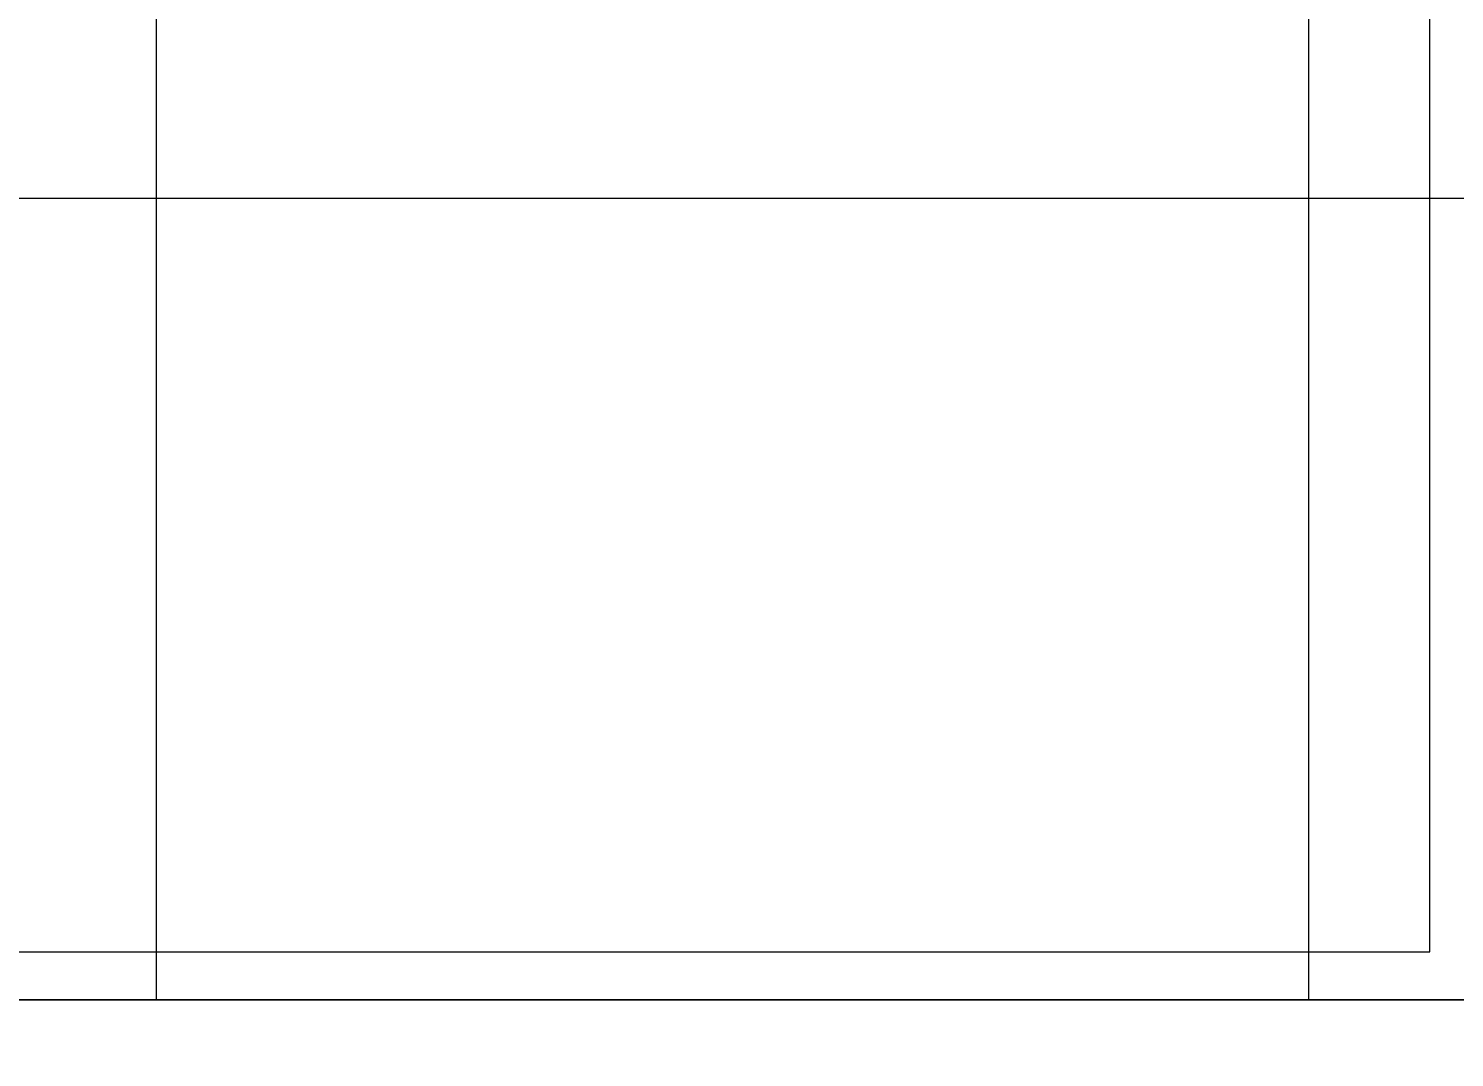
# Model space of a CAD drawing. Header units: inches. Extents: x -246178 to 57169, y -29325 to 19878.
# Drawn here: x 6533 to 7276, y -10047 to -9512 of the extents above; entities that cross this region are included whole.
import ezdxf
from ezdxf import colors
from ezdxf.entities.mleader import LeaderData, LeaderLine
from ezdxf.math import Vec2, Vec3

# ---------------------------------------------------------------- set-up
doc = ezdxf.new("R2010")
doc.units = ezdxf.units.IN
doc.header["$LTSCALE"] = 25
doc.header["$MEASUREMENT"] = 0
doc.linetypes.add('DASHDOT', pattern=[25.4, 12.7, -6.35, 0, -6.35])
doc.layers.get('0').update_dxf_attribs({"color": 8})
for name, color, linetype, lineweight in [('00-Ground Floor$0$Frame', 252, 'Continuous', 9), ('00-Ground Floor$0$LOADING', 253, 'Continuous', 5), ('00-Ground Floor$0$NEW Wall', 166, 'Continuous', 5), ('00-Ground Floor$0$Walls', 251, 'Continuous', 5), ('E-LITE-CLNG-CNDT', 6, 'DASHDOT', 35), ('T-DATA-TEXT @ 100', 2, 'Continuous', 25)]:
    doc.layers.add(name, color=color, linetype=linetype, lineweight=lineweight)
doc.styles.add('DC_Elc_Romans', font='elc_romans.shx', dxfattribs={"width": 0.7})

# ---------------------------------------------------------------- blocks, each defined once
blk = doc.blocks.new('*X69')
at = {"color": 0}
for p, q in [((13, 1), (13, 1)), ((13, 1), (13, 1)), ((13, 1), (13, 1)), ((13, 1), (13, 1)), ((13, 1), (13, 1)), ((13, 1), (13, 1)), ((13, 1), (13, 1)), ((13, 1), (13, 1)), ((13, 1), (13, 1)), ((13, 1), (13, 1)), ((13, 1), (13, 1)), ((13, 1), (13, 1)), ((13, 1), (13, 1)), ((13, 1), (13, 1)), ((13, 1), (13, 1)), ((13, 1), (14, 1)), ((13, 1), (14, 1)), ((13, 1), (14, 1)), ((13, 1), (13, 1)), ((13, 1), (13, 1)), ((13, 1), (13, 1)), ((13, 1), (13, 1)), ((13, 1), (13, 1)), ((13, 1), (13, 1)), ((13, 1), (13, 1)), ((13, 1), (13, 1)), ((13, 1), (13, 1)), ((13, 1), (13, 1)), ((13, 1), (13, 1)), ((13, 1), (13, 1)), ((13, 1), (13, 1)), ((13, 1), (13, 1)), ((13, 1), (13, 1)), ((13, 1), (13, 1)), ((13, 1), (13, 1)), ((13, 1), (13, 1)), ((13, 1), (13, 1)), ((13, 1), (13, 1)), ((13, 1), (13, 1)), ((13, 1), (13, 1)), ((13, 1), (13, 1)), ((13, 1), (13, 1)), ((13, 1), (13, 1)), ((13, 1), (13, 1)), ((13, 1), (13, 1)), ((13, 1), (13, 1)), ((13, 1), (13, 1)), ((13, 1), (13, 1)), ((13, 1), (13, 1)), ((13, 1), (13, 1)), ((13, 1), (13, 1)), ((13, 1), (13, 1)), ((13, 1), (13, 1)), ((13, 1), (13, 1)), ((13, 1), (13, 1)), ((13, 1), (13, 1)), ((13, 1), (13, 1)), ((13, 1), (13, 1)), ((13, 1), (13, 1)), ((13, 1), (13, 1)), ((13, 1), (13, 1)), ((13, 1), (13, 1)), ((13, 1), (13, 1)), ((13, 1), (13, 1)), ((13, 1), (13, 1)), ((13, 1), (13, 1)), ((13, 1), (13, 1)), ((13, 1), (13, 1)), ((13, 1), (13, 1)), ((13, 1), (13, 1)), ((13, 1), (13, 1)), ((13, 1), (13, 1)), ((13, 1), (13, 1)), ((13, 1), (13, 1)), ((13, 1), (13, 1)), ((13, 1), (13, 1)), ((13, 1), (13, 1)), ((13, 1), (13, 1)), ((13, 1), (13, 1)), ((13, 1), (13, 1)), ((13, 1), (13, 1)), ((13, 1), (13, 1)), ((13, 1), (13, 1)), ((13, 1), (13, 1)), ((13, 1), (13, 1)), ((13, 1), (13, 1)), ((13, 1), (13, 1)), ((13, 1), (13, 1)), ((13, 1), (13, 1)), ((13, 1), (13, 1)), ((13, 1), (13, 1)), ((13, 1), (13, 1)), ((13, 1), (13, 1)), ((13, 1), (13, 1)), ((13, 1), (13, 1)), ((13, 1), (13, 1)), ((13, 1), (13, 1)), ((13, 1), (13, 1)), ((13, 1), (13, 1)), ((13, 1), (13, 1)), ((13, 1), (13, 1)), ((13, 1), (13, 1)), ((13, 1), (13, 1)), ((13, 1), (13, 1)), ((13, 1), (13, 1)), ((13, 1), (13, 1)), ((13, 1), (13, 1)), ((13, 1), (13, 1)), ((13, 1), (13, 1)), ((13, 1), (13, 1)), ((13, 1), (13, 1)), ((13, 1), (13, 1)), ((13, 1), (13, 1)), ((13, 1), (13, 1)), ((13, 1), (13, 1)), ((13, 1), (13, 1)), ((13, 1), (13, 1)), ((13, 1), (13, 1)), ((13, 1), (13, 1)), ((13, 1), (13, 1)), ((13, 1), (13, 1)), ((13, 1), (13, 1)), ((13, 1), (13, 1)), ((13, 1), (14, 1)), ((13, 0), (13, 0)), ((13, 0), (13, 0)), ((13, 0), (13, 0)), ((13, 0), (13, 0)), ((13, 0), (13, 0)), ((13, 0), (13, 0)), ((13, 0), (13, 0)), ((13, 0), (13, 0)), ((13, 0), (13, 0)), ((13, 0), (13, 0)), ((13, 0), (13, 0)), ((13, 0), (13, 0)), ((13, 0), (13, 0)), ((13, 0), (13, 0)), ((13, 0), (13, 0)), ((13, 0), (13, 0)), ((13, 0), (13, 0)), ((13, 0), (13, 0)), ((13, 0), (13, 0)), ((13, 0), (13, 0)), ((13, 0), (13, 0)), ((13, 0), (13, 0)), ((13, 0), (13, 0)), ((13, 0), (13, 0)), ((13, 0), (13, 0)), ((13, 0), (13, 0)), ((13, 0), (13, 0)), ((13, 0), (13, 0)), ((13, 0), (13, 0)), ((13, 0), (13, 0)), ((13, 0), (13, 0)), ((13, 0), (13, 0)), ((13, 0), (13, 0)), ((13, 0), (13, 0)), ((13, 0), (13, 0)), ((13, 0), (13, 0)), ((13, 0), (13, 0)), ((13, 0), (13, 0)), ((13, 0), (13, 0)), ((13, 0), (13, 0)), ((13, 0), (13, 0)), ((13, 0), (13, 0)), ((13, 0), (13, 0)), ((13, 0), (13, 0)), ((13, 0), (13, 0)), ((13, 0), (13, 0)), ((13, 0), (13, 0)), ((13, 0), (13, 0)), ((13, 0), (14, 0)), ((13, 0), (14, 0)), ((13, 0), (13, 0)), ((13, 0), (14, 0)), ((14, 1), (14, 1)), ((14, 1), (14, 1)), ((14, 1), (14, 1)), ((14, 1), (14, 1)), ((14, 1), (14, 1)), ((14, 1), (14, 1)), ((14, 1), (14, 1)), ((14, 1), (14, 1)), ((14, 1), (14, 1)), ((14, 1), (14, 1)), ((14, 1), (14, 1)), ((14, 1), (14, 1)), ((14, 1), (14, 1)), ((14, 1), (14, 1)), ((14, 1), (14, 1)), ((14, 1), (14, 1)), ((14, 1), (14, 1)), ((14, 1), (14, 1)), ((14, 1), (14, 1)), ((14, 1), (14, 1)), ((14, 1), (14, 1)), ((14, 1), (14, 1)), ((14, 1), (14, 1)), ((14, 1), (14, 1)), ((14, 1), (14, 1)), ((14, 1), (14, 1)), ((14, 1), (14, 1)), ((14, 1), (14, 1)), ((14, 1), (14, 1)), ((14, 1), (14, 1)), ((14, 1), (14, 1)), ((14, 1), (14, 1)), ((14, 1), (14, 1)), ((14, 1), (14, 1)), ((14, 1), (14, 1)), ((14, 1), (14, 1)), ((14, 1), (14, 1)), ((14, 1), (14, 1)), ((14, 1), (14, 1)), ((14, 1), (14, 1)), ((14, 1), (14, 1)), ((14, 1), (14, 1)), ((14, 1), (14, 1)), ((14, 1), (14, 1)), ((14, 1), (14, 1)), ((14, 1), (14, 1)), ((14, 1), (14, 1)), ((14, 1), (14, 1)), ((14, 1), (14, 1)), ((14, 1), (14, 1)), ((14, 1), (14, 1)), ((14, 1), (14, 1)), ((14, 1), (14, 1)), ((14, 1), (14, 1)), ((14, 1), (14, 1)), ((14, 1), (14, 1)), ((14, 1), (14, 1)), ((14, 1), (14, 1)), ((14, 1), (14, 1)), ((14, 1), (14, 1)), ((14, 1), (14, 1)), ((14, 1), (14, 1)), ((14, 1), (14, 1)), ((14, 1), (14, 1)), ((14, 1), (14, 1)), ((14, 1), (14, 1)), ((14, 1), (14, 1)), ((14, 1), (14, 1)), ((14, 1), (14, 1)), ((14, 1), (14, 1)), ((14, 1), (14, 1)), ((14, 1), (14, 1)), ((14, 1), (14, 1)), ((14, 1), (14, 1)), ((14, 1), (14, 1)), ((14, 1), (14, 1)), ((14, 1), (14, 1)), ((14, 1), (14, 1)), ((14, 1), (14, 1)), ((14, 1), (14, 1)), ((14, 1), (14, 1)), ((14, 1), (14, 1)), ((14, 1), (14, 1)), ((14, 1), (14, 1)), ((14, 1), (14, 1)), ((14, 1), (14, 1)), ((14, 1), (14, 1)), ((14, 1), (14, 1)), ((14, 1), (14, 1)), ((14, 1), (14, 1)), ((14, 1), (14, 1)), ((14, 1), (14, 1)), ((14, 1), (14, 1)), ((14, 1), (14, 1)), ((14, 0), (14, 0)), ((14, 0), (14, 0)), ((14, 0), (14, 0)), ((14, 0), (14, 0)), ((14, 0), (14, 0)), ((14, 0), (14, 0)), ((14, 0), (14, 0)), ((14, 0), (14, 0)), ((14, 0), (14, 0)), ((14, 0), (14, 0)), ((14, 0), (14, 0)), ((14, 0), (14, 0)), ((14, 0), (14, 0)), ((14, 0), (14, 0)), ((14, 0), (14, 0)), ((14, 0), (14, 0)), ((14, 0), (14, 0)), ((14, 0), (14, 0)), ((14, 0), (14, 0)), ((14, 0), (14, 0)), ((14, 0), (14, 0)), ((14, 0), (14, 0)), ((14, 0), (14, 0)), ((14, 0), (14, 0)), ((14, 0), (14, 0)), ((14, 0), (14, 0)), ((14, 0), (14, 0)), ((14, 0), (14, 0)), ((14, 0), (14, 0)), ((14, 0), (14, 0)), ((14, 0), (14, 0)), ((14, 0), (14, 0)), ((14, 0), (14, 0)), ((14, 0), (14, 0)), ((14, 0), (14, 0)), ((14, 0), (14, 0)), ((14, 0), (14, 0)), ((14, 0), (14, 0)), ((14, 0), (14, 0)), ((14, 0), (14, 0)), ((14, 0), (14, 0)), ((14, 0), (14, 0)), ((14, 0), (14, 0)), ((14, 0), (14, 0)), ((14, 0), (14, 0)), ((14, 0), (14, 0)), ((14, 0), (14, 0)), ((14, 0), (14, 0)), ((13, 0), (13, 0)), ((13, 0), (14, 0)), ((13, 0), (13, 0)), ((13, 0), (14, 0)), ((13, 0), (13, 0)), ((13, 0), (14, 0)), ((13, 0), (13, 0)), ((13, 0), (13, 0)), ((13, 0), (13, 0)), ((13, 0), (13, 0)), ((13, 0), (14, 0)), ((13, 0), (13, 0)), ((13, 0), (14, 0)), ((13, 0), (13, 0)), ((13, 0), (14, 0)), ((13, 0), (13, 0)), ((13, 0), (14, 0)), ((13, 0), (13, 0)), ((13, 0), (14, 0)), ((13, 0), (13, 0)), ((13, 0), (14, 0)), ((13, 0), (13, 0)), ((13, 0), (14, 0)), ((13, 0), (13, 0)), ((13, 0), (13, 0)), ((13, 0), (13, 0)), ((13, 0), (14, 0)), ((13, 0), (13, 0)), ((13, 0), (14, 0)), ((13, 0), (13, 0)), ((13, 0), (14, 0)), ((13, 0), (13, 0)), ((13, 0), (14, 0)), ((13, 0), (13, 0)), ((13, 0), (13, 0)), ((13, 0), (13, 0)), ((13, 0), (13, 0)), ((13, 0), (13, 0)), ((13, 0), (13, 0)), ((13, 0), (13, 0)), ((13, 0), (13, 0)), ((13, 0), (13, 0)), ((13, 0), (13, 0)), ((13, 0), (13, 0)), ((13, 0), (13, 0)), ((13, 0), (13, 0)), ((13, 0), (13, 0)), ((13, 0), (13, 0)), ((13, 0), (13, 0)), ((13, 0), (13, 0)), ((13, 0), (13, 0)), ((13, 0), (13, 0)), ((13, 0), (13, 0)), ((13, 0), (13, 0)), ((13, 0), (13, 0)), ((13, 0), (13, 0)), ((13, 0), (13, 0)), ((13, 0), (13, 0)), ((13, 0), (13, 0)), ((13, 0), (13, 0)), ((13, 0), (13, 0)), ((13, 0), (13, 0)), ((13, 0), (13, 0)), ((13, 0), (13, 0)), ((13, -1), (13, -1)), ((13, -1), (13, -1)), ((13, -1), (13, -1)), ((13, -1), (13, -1)), ((13, -1), (13, -1)), ((13, -1), (14, -1)), ((13, -1), (13, -1)), ((14, 0), (14, 0)), ((14, 0), (14, 0)), ((14, 0), (14, 0)), ((14, 0), (14, 0)), ((14, 0), (14, 0)), ((14, 0), (14, 0)), ((14, 0), (14, 0)), ((14, 0), (14, 0)), ((14, 0), (14, 0)), ((14, 0), (14, 0)), ((14, 0), (14, 0)), ((14, 0), (14, 0)), ((14, 0), (14, 0)), ((14, 0), (14, 0)), ((14, 0), (14, 0)), ((13, 0), (14, 0)), ((14, 0), (14, 0)), ((14, 0), (14, 0)), ((14, 0), (14, 0)), ((14, 0), (14, 0)), ((14, 0), (14, 0)), ((14, 0), (14, 0)), ((14, 0), (14, 0)), ((14, 0), (14, 0)), ((14, 0), (14, 0)), ((14, 0), (14, 0)), ((14, 0), (14, 0)), ((14, 0), (14, 0)), ((14, 0), (14, 0)), ((14, 0), (14, 0)), ((14, 0), (14, 0)), ((14, 0), (14, 0)), ((14, 0), (14, 0)), ((14, 0), (14, 0)), ((14, 0), (14, 0)), ((14, 0), (14, 0)), ((14, 0), (14, 0)), ((14, 0), (14, 0)), ((14, 0), (14, 0)), ((14, 0), (14, 0)), ((14, 0), (14, 0)), ((14, 0), (14, 0)), ((14, 0), (14, 0)), ((14, 0), (14, 0)), ((14, 0), (14, 0)), ((14, 0), (14, 0)), ((14, 0), (14, 0)), ((14, 0), (14, 0)), ((14, 0), (14, 0)), ((14, 0), (14, 0)), ((14, -1), (14, -1)), ((14, -1), (14, -1)), ((14, -1), (14, -1)), ((14, -1), (14, -1)), ((14, -1), (14, -1))]:
    blk.add_line(p, q, dxfattribs=at)
blk = doc.blocks.new('*X68')
at = {"color": 0}
for p, q in [((5, 3), (5, 3)), ((5, 3), (5, 3)), ((5, 3), (5, 3)), ((5, 3), (5, 3)), ((5, 3), (5, 3)), ((5, 3), (5, 3)), ((5, 3), (5, 3)), ((5, 3), (5, 3)), ((5, 3), (5, 3)), ((5, 3), (5, 3)), ((5, 3), (5, 3)), ((5, 3), (5, 3)), ((5, 3), (5, 3)), ((5, 3), (5, 3)), ((5, 3), (5, 3)), ((5, 3), (5, 3)), ((5, 3), (5, 3)), ((5, 3), (5, 3)), ((5, 3), (5, 3)), ((5, 3), (5, 3)), ((5, 3), (5, 3)), ((5, 3), (5, 3)), ((5, 3), (5, 3)), ((5, 3), (5, 3)), ((5, 3), (5, 3)), ((5, 3), (5, 3)), ((5, 3), (5, 3)), ((5, 3), (5, 3)), ((5, 3), (5, 3)), ((5, 3), (5, 3)), ((5, 3), (5, 3)), ((5, 3), (5, 3)), ((5, 3), (5, 3)), ((5, 3), (5, 3)), ((5, 3), (5, 3)), ((5, 3), (5, 3)), ((5, 3), (5, 3)), ((5, 3), (5, 3)), ((5, 3), (5, 3)), ((5, 3), (5, 3)), ((5, 3), (5, 3)), ((5, 3), (5, 3)), ((5, 3), (5, 3)), ((5, 3), (5, 3)), ((5, 3), (5, 3)), ((5, 3), (5, 3)), ((5, 3), (5, 3)), ((5, 3), (5, 3)), ((5, 3), (5, 3)), ((5, 3), (5, 3)), ((5, 3), (5, 3)), ((5, 3), (5, 3)), ((5, 3), (5, 3)), ((5, 3), (5, 3)), ((5, 3), (5, 3)), ((5, 3), (5, 3)), ((5, 3), (5, 3)), ((5, 3), (5, 3)), ((5, 3), (5, 3)), ((5, 3), (5, 3)), ((5, 3), (5, 3)), ((5, 3), (5, 3)), ((5, 3), (5, 3)), ((5, 3), (5, 3)), ((5, 3), (5, 3)), ((5, 3), (5, 3)), ((6, 3), (5, 3)), ((5, 3), (5, 3)), ((6, 3), (5, 3)), ((5, 3), (5, 3)), ((6, 3), (5, 3)), ((5, 3), (5, 3)), ((6, 3), (5, 3)), ((5, 3), (5, 3)), ((5, 3), (5, 3)), ((5, 3), (5, 3)), ((5, 3), (5, 3)), ((5, 3), (5, 3)), ((5, 3), (5, 3)), ((5, 3), (5, 3)), ((5, 3), (5, 3)), ((5, 3), (5, 3)), ((5, 3), (5, 3)), ((5, 3), (5, 3)), ((5, 3), (5, 3)), ((5, 3), (5, 3)), ((5, 3), (5, 3)), ((5, 3), (5, 3)), ((5, 3), (5, 3)), ((5, 3), (5, 3)), ((5, 3), (5, 3)), ((5, 3), (5, 3)), ((5, 3), (5, 3)), ((5, 3), (5, 3)), ((5, 3), (5, 3)), ((5, 3), (5, 3)), ((6, 3), (6, 3)), ((6, 3), (6, 3)), ((6, 3), (6, 3)), ((6, 3), (6, 3)), ((6, 3), (6, 3)), ((6, 3), (6, 3)), ((6, 3), (6, 3)), ((6, 3), (6, 3)), ((6, 3), (6, 3)), ((6, 3), (6, 3)), ((6, 3), (6, 3)), ((6, 3), (6, 3)), ((6, 3), (6, 3)), ((6, 3), (6, 3)), ((6, 3), (6, 3)), ((6, 3), (6, 3)), ((6, 3), (6, 3)), ((6, 3), (6, 3)), ((6, 3), (6, 3)), ((6, 3), (6, 3)), ((6, 3), (6, 3)), ((6, 3), (6, 3)), ((6, 3), (6, 3)), ((6, 3), (6, 3)), ((6, 3), (6, 3)), ((6, 3), (6, 3)), ((6, 3), (6, 3)), ((6, 3), (6, 3)), ((6, 3), (6, 3)), ((6, 3), (6, 3)), ((6, 3), (6, 3)), ((6, 3), (6, 3)), ((6, 3), (6, 3)), ((6, 3), (6, 3)), ((6, 3), (6, 3)), ((6, 3), (6, 3)), ((6, 3), (6, 3)), ((6, 3), (6, 3)), ((6, 3), (6, 3)), ((6, 3), (6, 3)), ((6, 3), (6, 3)), ((6, 3), (6, 3)), ((6, 3), (6, 3)), ((6, 3), (6, 3)), ((6, 3), (6, 3)), ((6, 3), (6, 3)), ((6, 3), (6, 3)), ((6, 3), (6, 3)), ((6, 3), (6, 3)), ((6, 3), (6, 3)), ((6, 3), (6, 3)), ((6, 3), (6, 3)), ((6, 3), (6, 3)), ((6, 3), (6, 3)), ((6, 3), (6, 3)), ((6, 3), (6, 3)), ((6, 3), (6, 3)), ((6, 3), (6, 3)), ((6, 3), (6, 3)), ((6, 3), (6, 3)), ((6, 3), (6, 3)), ((6, 3), (6, 3)), ((6, 3), (6, 3)), ((6, 3), (6, 3)), ((6, 3), (6, 3)), ((6, 3), (6, 3)), ((6, 3), (6, 3)), ((6, 3), (6, 3)), ((6, 3), (6, 3)), ((6, 3), (6, 3)), ((6, 3), (6, 3)), ((6, 3), (6, 3)), ((6, 3), (6, 3)), ((6, 3), (6, 3)), ((6, 3), (6, 3)), ((6, 3), (6, 3)), ((6, 3), (6, 3)), ((6, 3), (6, 3)), ((6, 3), (6, 3)), ((6, 3), (6, 3)), ((6, 3), (6, 3)), ((6, 3), (6, 3)), ((6, 3), (6, 3)), ((6, 3), (6, 3)), ((6, 3), (6, 3)), ((6, 3), (6, 3)), ((6, 3), (6, 3)), ((6, 3), (6, 3)), ((6, 3), (6, 3)), ((6, 3), (6, 3)), ((6, 3), (6, 3)), ((6, 3), (6, 3)), ((6, 3), (6, 3)), ((6, 3), (6, 3)), ((6, 3), (6, 3)), ((6, 3), (6, 3)), ((6, 3), (6, 3)), ((6, 3), (6, 3)), ((6, 3), (6, 3)), ((6, 3), (6, 3)), ((6, 3), (6, 3)), ((6, 3), (6, 3)), ((6, 3), (6, 3)), ((6, 3), (6, 3)), ((6, 3), (6, 3)), ((6, 3), (6, 3)), ((6, 3), (6, 3)), ((6, 3), (6, 3)), ((6, 3), (6, 3)), ((6, 3), (6, 3)), ((6, 3), (6, 3)), ((6, 3), (6, 3)), ((6, 3), (6, 3)), ((6, 3), (6, 3)), ((6, 3), (6, 3)), ((6, 3), (6, 3)), ((6, 3), (6, 3)), ((6, 3), (6, 3)), ((6, 3), (6, 3)), ((6, 3), (6, 3)), ((6, 3), (6, 3)), ((6, 3), (6, 3)), ((6, 3), (6, 3)), ((6, 3), (6, 3)), ((6, 3), (6, 3)), ((6, 3), (6, 3)), ((6, 3), (6, 3)), ((6, 3), (6, 3)), ((6, 3), (6, 3)), ((6, 3), (6, 3)), ((6, 3), (6, 3)), ((6, 3), (6, 3)), ((6, 3), (6, 3)), ((6, 3), (6, 3)), ((6, 3), (6, 3)), ((6, 3), (6, 3)), ((6, 3), (6, 3)), ((6, 3), (6, 3)), ((6, 3), (6, 3)), ((6, 3), (6, 3)), ((6, 3), (6, 3)), ((6, 3), (6, 3)), ((6, 3), (6, 3)), ((6, 3), (6, 3)), ((6, 3), (6, 3)), ((6, 3), (6, 3)), ((6, 3), (6, 3)), ((6, 3), (6, 3)), ((6, 3), (6, 3)), ((6, 3), (6, 3)), ((6, 3), (6, 3)), ((6, 3), (6, 3)), ((6, 3), (6, 3)), ((6, 3), (6, 3)), ((6, 3), (6, 3)), ((6, 3), (6, 3)), ((6, 3), (6, 3)), ((6, 3), (6, 3)), ((6, 3), (6, 3)), ((6, 3), (6, 3)), ((6, 3), (6, 3)), ((6, 3), (6, 3)), ((6, 3), (6, 3)), ((6, 3), (6, 3)), ((6, 3), (6, 3)), ((6, 3), (6, 3)), ((6, 3), (6, 3)), ((6, 3), (6, 3)), ((6, 3), (6, 3)), ((6, 3), (6, 3)), ((6, 3), (6, 3)), ((6, 3), (6, 3)), ((6, 3), (6, 3)), ((6, 3), (6, 3)), ((6, 3), (6, 3)), ((6, 3), (6, 3)), ((6, 3), (6, 3)), ((6, 3), (6, 3)), ((6, 3), (6, 3)), ((6, 3), (6, 3)), ((6, 3), (6, 3)), ((6, 3), (6, 3)), ((6, 3), (6, 3)), ((6, 3), (6, 3)), ((6, 3), (6, 3)), ((6, 3), (6, 3)), ((6, 3), (6, 3)), ((6, 3), (6, 3)), ((6, 3), (6, 3)), ((6, 3), (6, 3)), ((6, 3), (6, 3)), ((6, 3), (6, 3)), ((6, 3), (6, 3)), ((6, 3), (6, 3)), ((6, 3), (6, 3)), ((6, 3), (6, 3)), ((6, 3), (6, 3)), ((6, 3), (6, 3)), ((6, 3), (6, 3)), ((6, 3), (6, 3)), ((6, 3), (6, 3)), ((6, 3), (6, 3)), ((6, 3), (6, 3)), ((6, 3), (6, 3)), ((6, 3), (5, 3)), ((6, 3), (5, 3)), ((6, 3), (5, 3)), ((6, 3), (5, 3)), ((6, 3), (5, 3)), ((6, 3), (6, 3)), ((6, 3), (6, 3)), ((6, 3), (6, 3)), ((6, 3), (6, 3)), ((6, 3), (6, 3)), ((6, 3), (6, 3)), ((6, 3), (6, 3)), ((6, 3), (6, 3)), ((6, 3), (6, 3)), ((6, 3), (6, 3)), ((6, 3), (6, 3)), ((6, 3), (6, 3)), ((6, 3), (6, 3)), ((6, 3), (6, 3)), ((6, 3), (6, 3)), ((6, 3), (6, 3)), ((6, 3), (6, 3)), ((6, 3), (6, 3)), ((6, 3), (6, 3)), ((6, 3), (6, 3)), ((6, 3), (6, 3)), ((6, 3), (6, 3)), ((6, 3), (6, 3)), ((6, 3), (6, 3)), ((6, 3), (6, 3)), ((6, 3), (6, 3)), ((6, 3), (6, 3)), ((6, 3), (6, 3)), ((6, 3), (6, 3)), ((6, 3), (6, 3)), ((6, 3), (6, 3)), ((6, 3), (6, 3)), ((6, 3), (6, 3)), ((6, 3), (6, 3)), ((6, 3), (6, 3)), ((6, 3), (6, 3)), ((6, 3), (6, 3)), ((6, 3), (6, 3)), ((6, 3), (6, 3)), ((6, 3), (6, 3)), ((6, 3), (6, 3)), ((6, 3), (6, 3)), ((6, 3), (6, 3)), ((6, 3), (6, 3)), ((6, 3), (6, 3)), ((6, 3), (6, 3)), ((6, 3), (6, 3)), ((6, 3), (6, 3)), ((6, 3), (6, 3)), ((6, 3), (6, 3)), ((6, 3), (6, 3)), ((6, 3), (6, 3)), ((6, 3), (6, 3)), ((6, 3), (6, 3)), ((6, 3), (6, 3)), ((6, 3), (6, 3)), ((6, 3), (6, 3)), ((6, 3), (6, 3)), ((6, 3), (6, 3)), ((6, 3), (6, 3)), ((6, 3), (6, 3)), ((6, 3), (6, 3)), ((6, 3), (6, 3)), ((6, 3), (6, 3)), ((6, 3), (6, 3)), ((6, 3), (6, 3)), ((6, 3), (6, 3)), ((6, 3), (6, 3)), ((6, 3), (6, 3)), ((6, 3), (6, 3)), ((6, 3), (6, 3)), ((6, 3), (6, 3)), ((6, 3), (6, 3)), ((6, 3), (6, 3)), ((6, 3), (6, 3)), ((6, 3), (6, 3)), ((6, 3), (6, 3)), ((6, 3), (6, 3)), ((6, 3), (6, 3)), ((6, 3), (6, 3)), ((6, 3), (6, 3)), ((6, 3), (6, 3)), ((6, 3), (6, 3)), ((6, 3), (6, 3)), ((6, 3), (6, 3)), ((6, 3), (6, 3)), ((6, 3), (6, 3)), ((6, 3), (6, 3)), ((6, 3), (6, 3)), ((6, 3), (6, 3)), ((6, 3), (6, 3)), ((6, 3), (6, 3)), ((6, 3), (6, 3)), ((6, 3), (6, 3)), ((6, 3), (6, 3)), ((6, 3), (6, 3)), ((6, 3), (6, 3)), ((6, 3), (6, 3)), ((6, 3), (6, 3)), ((6, 3), (6, 3)), ((6, 3), (6, 3)), ((6, 3), (6, 3)), ((6, 3), (6, 3)), ((6, 3), (6, 3)), ((6, 3), (6, 3)), ((6, 3), (6, 3)), ((6, 3), (6, 3)), ((6, 3), (6, 3)), ((6, 3), (6, 3)), ((6, 3), (6, 3)), ((6, 3), (6, 3)), ((6, 3), (6, 3)), ((6, 3), (6, 3)), ((6, 3), (6, 3)), ((6, 3), (6, 3)), ((6, 3), (6, 3)), ((6, 3), (6, 3)), ((6, 3), (6, 3)), ((6, 3), (6, 3)), ((6, 3), (6, 3)), ((6, 3), (6, 3)), ((6, 3), (6, 3)), ((6, 3), (6, 3)), ((6, 3), (6, 3)), ((6, 3), (6, 3)), ((6, 3), (6, 3)), ((6, 3), (6, 3)), ((6, 3), (6, 3)), ((6, 3), (6, 3)), ((6, 3), (6, 3)), ((6, 3), (6, 3)), ((6, 3), (6, 3)), ((6, 3), (6, 3)), ((6, 3), (6, 3)), ((6, 3), (6, 3)), ((6, 3), (6, 3)), ((6, 3), (6, 3)), ((6, 3), (6, 3)), ((6, 3), (6, 3)), ((6, 3), (6, 3)), ((6, 3), (6, 3)), ((6, 3), (6, 3)), ((6, 3), (6, 3)), ((6, 3), (6, 3)), ((6, 3), (6, 3)), ((6, 3), (6, 3)), ((6, 3), (6, 3)), ((6, 3), (6, 3)), ((6, 3), (6, 3)), ((6, 3), (6, 3)), ((6, 3), (6, 3)), ((6, 3), (6, 3)), ((6, 3), (6, 3)), ((6, 3), (6, 3)), ((6, 3), (6, 3)), ((6, 3), (6, 3)), ((6, 3), (6, 3)), ((6, 3), (6, 3)), ((6, 3), (6, 3)), ((6, 3), (6, 3)), ((6, 3), (6, 3)), ((6, 3), (6, 3)), ((6, 3), (6, 3)), ((6, 3), (6, 3)), ((6, 3), (6, 3)), ((6, 3), (6, 3)), ((6, 3), (6, 3)), ((6, 3), (6, 3)), ((6, 3), (6, 3)), ((6, 3), (6, 3)), ((6, 3), (6, 3)), ((6, 3), (6, 3)), ((6, 3), (6, 3)), ((6, 3), (6, 3)), ((6, 3), (6, 3)), ((6, 3), (6, 3)), ((6, 3), (6, 3)), ((6, 3), (6, 3)), ((6, 3), (6, 3)), ((6, 3), (6, 3)), ((6, 3), (6, 3)), ((6, 3), (6, 3)), ((6, 3), (6, 3)), ((6, 3), (6, 3)), ((6, 3), (6, 3)), ((6, 3), (6, 3)), ((6, 3), (6, 3)), ((6, 3), (6, 3)), ((6, 3), (6, 3)), ((6, 3), (6, 3)), ((6, 3), (6, 3)), ((6, 3), (6, 3)), ((6, 3), (6, 3)), ((6, 3), (6, 3)), ((6, 3), (6, 3)), ((6, 3), (6, 3)), ((6, 3), (6, 3)), ((6, 3), (6, 3)), ((6, 3), (6, 3)), ((6, 3), (6, 3)), ((6, 3), (6, 3)), ((6, 3), (6, 3)), ((6, 3), (6, 3)), ((6, 3), (6, 3)), ((6, 3), (6, 3)), ((6, 3), (6, 3)), ((6, 3), (6, 3)), ((6, 3), (6, 3)), ((6, 3), (6, 3)), ((6, 3), (6, 3)), ((6, 3), (6, 3)), ((6, 3), (6, 3)), ((6, 3), (6, 3)), ((6, 3), (6, 3)), ((6, 3), (6, 3)), ((6, 3), (6, 3)), ((6, 3), (6, 3)), ((6, 3), (6, 3)), ((6, 3), (6, 3)), ((6, 3), (6, 3)), ((6, 3), (6, 3)), ((6, 3), (6, 3)), ((6, 3), (6, 3)), ((6, 3), (6, 3)), ((6, 3), (6, 3)), ((6, 3), (6, 3)), ((6, 3), (6, 3)), ((6, 3), (6, 3)), ((6, 3), (6, 3)), ((6, 3), (6, 3)), ((6, 3), (6, 3)), ((6, 3), (6, 3)), ((6, 3), (6, 3)), ((6, 3), (6, 3)), ((6, 3), (6, 3)), ((6, 3), (6, 3)), ((6, 3), (6, 3)), ((6, 3), (6, 3)), ((6, 3), (6, 3)), ((6, 3), (6, 3)), ((6, 3), (6, 3)), ((6, 3), (6, 3)), ((6, 3), (6, 3)), ((6, 3), (6, 3)), ((6, 3), (6, 3)), ((6, 3), (6, 3)), ((6, 3), (6, 3)), ((6, 3), (6, 3)), ((6, 3), (6, 3)), ((6, 3), (6, 3)), ((6, 3), (6, 3)), ((6, 3), (6, 3)), ((6, 3), (6, 3)), ((6, 3), (6, 3)), ((6, 3), (6, 3)), ((6, 3), (6, 3)), ((6, 3), (6, 3)), ((6, 3), (6, 3)), ((6, 3), (6, 3)), ((6, 3), (6, 3)), ((6, 3), (6, 3)), ((6, 3), (6, 3)), ((6, 3), (6, 3)), ((6, 3), (6, 3)), ((6, 3), (6, 3)), ((6, 3), (6, 3)), ((6, 3), (6, 3)), ((6, 3), (6, 3)), ((6, 3), (6, 3)), ((6, 3), (6, 3)), ((6, 3), (6, 3)), ((6, 3), (6, 3)), ((6, 3), (6, 3)), ((6, 3), (6, 3)), ((6, 3), (6, 3)), ((6, 3), (6, 3)), ((6, 3), (6, 3)), ((6, 3), (6, 3)), ((6, 3), (6, 3)), ((6, 3), (6, 3)), ((6, 3), (6, 3)), ((6, 3), (6, 3)), ((6, 3), (6, 3)), ((6, 3), (6, 3)), ((6, 3), (6, 3)), ((6, 3), (6, 3)), ((6, 3), (6, 3)), ((6, 3), (6, 3)), ((6, 3), (6, 3)), ((6, 3), (6, 3)), ((6, 3), (6, 3)), ((6, 3), (6, 3)), ((6, 3), (6, 3)), ((6, 3), (6, 3)), ((6, 3), (6, 3)), ((6, 3), (6, 3)), ((6, 3), (6, 3)), ((6, 3), (6, 3)), ((6, 3), (6, 3)), ((6, 3), (6, 3)), ((6, 3), (6, 3)), ((6, 3), (6, 3)), ((6, 3), (6, 3)), ((6, 3), (6, 3)), ((6, 3), (6, 3)), ((6, 3), (6, 3)), ((6, 3), (6, 3)), ((6, 3), (6, 3)), ((6, 3), (6, 3)), ((6, 3), (6, 3)), ((6, 3), (6, 3)), ((6, 3), (6, 3)), ((6, 3), (6, 3)), ((6, 3), (6, 3)), ((6, 3), (6, 3)), ((6, 3), (6, 3)), ((6, 3), (6, 3))]:
    blk.add_line(p, q, dxfattribs=at)
blk = doc.blocks.new('00-Ground Floor$0$GF21043-P')
at = {"color": 0}
for p, q in [((0.8, 0.75), (-0.8, 0.75)), ((0.8, 0), (0.8, 0.75))]:
    blk.add_line(p, q, dxfattribs=at)
for points in [[(0.8, 0.75), (0.8, 0.75), (0.8, 0.75), (0.8, 0.75), (0.8, 0.75), (0.8, 0.75), (0.8, 0.75), (0.8, 0.75), (0.8, 0.75), (0.8, 0.75), (0.8, 0.75), (0.8, 0.75), (0.8, 0.75), (0.8, 0.75), (0.8, 0.75), (0.8, 0.75), (0.8, 0.75), (0.8, 0.75), (0.8, 0.75), (0.8, 0.75), (0.8, 0.75), (0.8, 0.75), (0.8, 0.75), (0.8, 0.75), (0.8, 0.75), (0.8, 0.75), (0.8, 0.75), (0.8, 0.75), (0.8, 0.75), (0.8, 0.75), (0.8, 0.75), (0.8, 0.75), (0.8, 0.75), (0.8, 0.75), (0.8, 0.75), (0.8, 0.75), (0.8, 0.75), (0.8, 0.75), (0.8, 0.75), (0.8, 0.75), (0.8, 0.75), (0.8, 0.75), (0.8, 0.75), (0.8, 0.75), (0.8, 0.75), (0.8, 0.75), (0.8, 0.75), (0.8, 0.75), (0.8, 0.75), (0.8, 0.75), (0.8, 0.75), (0.8, 0.75), (0.8, 0.75), (0.8, 0.75), (0.8, 0.75), (0.8, 0.75), (0.8, 0.75), (0.8, 0.75), (0.8, 0.75), (0.8, 0.75), (0.8, 0.75), (0.8, 0.75), (0.8, 0.75), (0.8, 0.75), (0.8, 0.75), (0.8, 0.75), (0.8, 0.75), (0.8, 0.75), (0.8, 0.75), (0.8, 0.75), (0.8, 0.75), (0.8, 0.75), (0.8, 0.75), (0.8, 0.75), (0.8, 0.75), (0.8, 0.75), (0.8, 0.75), (0.8, 0.75), (0.8, 0.75), (0.8, 0.75), (0.8, 0.75), (0.8, 0.75), (0.8, 0.75), (0.8, 0.75), (0.8, 0.75), (0.8, 0.75), (0.8, 0.75), (0.8, 0.75), (0.8, 0.75), (0.8, 0.75), (0.8, 0.75), (0.8, 0.75), (0.8, 0.75), (0.8, 0.75), (0.8, 0.75), (0.8, 0.75), (0.8, 0.75), (0.8, 0.75), (0.8, 0.75), (0.8, 0.75), (0.8, 0.75), (0.8, 0.75), (0.8, 0.75), (0.8, 0.75), (0.8, 0.75), (0.8, 0.75), (0.8, 0.75), (0.8, 0.75), (0.8, 0.75), (0.8, 0.75), (0.8, 0.75), (0.8, 0.75), (0.8, 0.75), (0.8, 0.75), (0.8, 0.75), (0.8, 0.75), (0.8, 0.75), (0.8, 0.75), (0.8, 0.75), (0.8, 0.75), (0.8, 0.75), (0.8, 0.75), (0.8, 0.75), (0.8, 0.75), (0.8, 0.75), (0.8, 0.75), (0.8, 0.75), (0.8, 0.75), (0.8, 0.75), (0.8, 0.75), (0.8, 0.75), (0.8, 0.75), (0.8, 0.75), (0.8, 0.75), (0.8, 0.75), (0.8, 0.75), (0.8, 0.75), (0.8, 0.75), (0.8, 0.75), (0.8, 0.75), (0.8, 0.75), (0.8, 0.75), (0.8, 0.75), (0.8, 0.75), (0.8, 0.75), (0.8, 0.75), (0.8, 0.75), (0.8, 0.75), (0.8, 0.75), (0.8, 0.75), (0.8, 0.75), (0.8, 0.75), (0.8, 0.75), (0.8, 0.75), (0.8, 0.75), (0.8, 0.75), (0.8, 0.75), (0.8, 0.75), (0.8, 0.75), (0.8, 0.75), (0.8, 0.75), (0.8, 0.75), (0.8, 0.75), (0.8, 0.75), (0.8, 0.75), (0.8, 0.75), (0.8, 0.75), (0.8, 0.75), (0.8, 0.75), (0.8, 0.75), (0.8, 0.75), (0.8, 0.75), (0.8, 0.75), (0.8, 0.75), (0.8, 0.75), (0.8, 0.75), (0.8, 0.75), (0.8, 0.75), (0.8, 0.75), (0.8, 0.75), (0.8, 0.75), (0.8, 0.75), (0.8, 0.75), (0.8, 0.75), (0.8, 0.75), (0.8, 0.75), (0.8, 0.75), (0.8, 0.75), (0.8, 0.75), (0.8, 0.75), (0.8, 0.75), (0.8, 0.75), (0.8, 0.75), (0.8, 0.75), (0.8, 0.75), (0.8, 0.75), (0.8, 0.75), (0.8, 0.75), (0.8, 0.75), (0.8, 0.75), (0.8, 0.75), (0.8, 0.75), (0.8, 0.75), (0.8, 0.75), (0.8, 0.75), (0.8, 0.75), (0.8, 0.75), (0.8, 0.75), (0.8, 0.75), (0.8, 0.75), (0.8, 0.75), (0.8, 0.75), (0.8, 0.75), (0.8, 0.75), (0.8, 0.75), (0.8, 0.75), (0.8, 0.75), (0.8, 0.75), (0.8, 0.75), (0.8, 0.75), (0.8, 0.75), (0.8, 0.75), (0.8, 0.75), (0.8, 0.75), (0.8, 0.75), (0.8, 0.75), (0.8, 0.75), (0.8, 0.75), (0.8, 0.75), (0.8, 0.75), (0.8, 0.75), (0.8, 0.75), (0.8, 0.75), (0.8, 0.75), (0.8, 0.75), (0.8, 0.75), (0.8, 0.75), (0.8, 0.75), (0.8, 0.75), (0.8, 0.75), (0.8, 0.75), (0.8, 0.75), (0.8, 0.75), (0.8, 0.75), (0.8, 0.75), (0.8, 0.75), (0.8, 0.75), (0.8, 0.75), (0.8, 0.75), (0.8, 0.75), (0.8, 0.75), (0.8, 0.75), (0.8, 0.75), (0.8, 0.75), (0.8, 0.75), (0.8, 0.75), (0.8, 0.75), (0.8, 0.75), (0.8, 0.75), (0.8, 0.75), (0.8, 0.75), (0.8, 0.75), (0.8, 0.75), (0.8, 0.75), (0.8, 0.75), (0.8, 0.75), (0.8, 0.75), (0.8, 0.75), (0.8, 0.75), (0.8, 0.75), (0.8, 0.75), (0.8, 0.75), (0.8, 0.75), (0.8, 0.75), (0.8, 0.75), (0.8, 0.75), (0.8, 0.75)], [(0.8, 0.75), (0.8, 0.75), (0.8, 0.75), (0.8, 0.75), (0.8, 0.75), (0.8, 0.75), (0.8, 0.75), (0.8, 0.75), (0.8, 0.75), (0.8, 0.75), (0.8, 0.75), (0.8, 0.75), (0.8, 0.75), (0.8, 0.75), (0.8, 0.75), (0.8, 0.75), (0.8, 0.75), (0.8, 0.75), (0.8, 0.75), (0.8, 0.75), (0.8, 0.75), (0.8, 0.75), (0.8, 0.75), (0.8, 0.75), (0.8, 0.75), (0.8, 0.75), (0.8, 0.75), (0.8, 0.75), (0.8, 0.75), (0.8, 0.75), (0.8, 0.75), (0.8, 0.75), (0.8, 0.75), (0.8, 0.75), (0.8, 0.75), (0.8, 0.75), (0.8, 0.75), (0.8, 0.75), (0.8, 0.75), (0.8, 0.75), (0.8, 0.75), (0.8, 0.75), (0.8, 0.75), (0.8, 0.75), (0.8, 0.75), (0.8, 0.75), (0.8, 0.75), (0.8, 0.75), (0.8, 0.75), (0.8, 0.75), (0.8, 0.75), (0.8, 0.75), (0.8, 0.75), (0.8, 0.75), (0.8, 0.75), (0.8, 0.75), (0.8, 0.75), (0.8, 0.75), (0.8, 0.75), (0.8, 0.75), (0.8, 0.75), (0.8, 0.75), (0.8, 0.75), (0.8, 0.75), (0.8, 0.75), (0.8, 0.75), (0.8, 0.75), (0.8, 0.75), (0.8, 0.75), (0.8, 0.75), (0.8, 0.75), (0.8, 0.75), (0.8, 0.75), (0.8, 0.75), (0.8, 0.75), (0.8, 0.75), (0.8, 0.75), (0.8, 0.75), (0.8, 0.75), (0.8, 0.75), (0.8, 0.75), (0.8, 0.75), (0.8, 0.75), (0.8, 0.75), (0.8, 0.75), (0.8, 0.75), (0.8, 0.75), (0.8, 0.75), (0.8, 0.75), (0.8, 0.75), (0.8, 0.75), (0.8, 0.75), (0.8, 0.75), (0.8, 0.75), (0.8, 0.75), (0.8, 0.75), (0.8, 0.75), (0.8, 0.75), (0.8, 0.75), (0.8, 0.75), (0.8, 0.75), (0.8, 0.75), (0.8, 0.75), (0.8, 0.75), (0.8, 0.75), (0.8, 0.75), (0.8, 0.75), (0.8, 0.75), (0.8, 0.75), (0.8, 0.75), (0.8, 0.75), (0.8, 0.75), (0.8, 0.75), (0.8, 0.75), (0.8, 0.75), (0.8, 0.75), (0.8, 0.75), (0.8, 0.75), (0.8, 0.75), (0.8, 0.75), (0.8, 0.75), (0.8, 0.75), (0.8, 0.75), (0.8, 0.75), (0.8, 0.75), (0.8, 0.75), (0.8, 0.75), (0.8, 0.75), (0.8, 0.75), (0.8, 0.75), (0.8, 0.75), (0.8, 0.75), (0.8, 0.75), (0.8, 0.75), (0.8, 0.75), (0.8, 0.75), (0.8, 0.75), (0.8, 0.75), (0.8, 0.75), (0.8, 0.75), (0.8, 0.75), (0.8, 0.75), (0.8, 0.75), (0.8, 0.75), (0.8, 0.75), (0.8, 0.75), (0.8, 0.75), (0.8, 0.75), (0.8, 0.75), (0.8, 0.75), (0.8, 0.75), (0.8, 0.75), (0.8, 0.75), (0.8, 0.75), (0.8, 0.75), (0.8, 0.75), (0.8, 0.75), (0.8, 0.75), (0.8, 0.75), (0.8, 0.75), (0.8, 0.75), (0.8, 0.75), (0.8, 0.75), (0.8, 0.75), (0.8, 0.75), (0.8, 0.75), (0.8, 0.75), (0.8, 0.75), (0.8, 0.75), (0.8, 0.75), (0.8, 0.75), (0.8, 0.75), (0.8, 0.75), (0.8, 0.75), (0.8, 0.75), (0.8, 0.75), (0.8, 0.75), (0.8, 0.75), (0.8, 0.75), (0.8, 0.75), (0.8, 0.75), (0.8, 0.75), (0.8, 0.75), (0.8, 0.75), (0.8, 0.75), (0.8, 0.75), (0.8, 0.75), (0.8, 0.75), (0.8, 0.75), (0.8, 0.75), (0.8, 0.75), (0.8, 0.75), (0.8, 0.75), (0.8, 0.75), (0.8, 0.75), (0.8, 0.75), (0.8, 0.75), (0.8, 0.75), (0.8, 0.75), (0.8, 0.75), (0.8, 0.75), (0.8, 0.75), (0.8, 0.75), (0.8, 0.75), (0.8, 0.75), (0.8, 0.75), (0.8, 0.75), (0.8, 0.75), (0.8, 0.75), (0.8, 0.75), (0.8, 0.75), (0.8, 0.75), (0.8, 0.75), (0.8, 0.75), (0.8, 0.75), (0.8, 0.75), (0.8, 0.75), (0.8, 0.75), (0.8, 0.75)], [(0.8, 0.75), (0.8, 0.75), (0.8, 0.75), (0.8, 0.75), (0.8, 0.75), (0.8, 0.75), (0.8, 0.75), (0.8, 0.75), (0.8, 0.75), (0.8, 0.75), (0.8, 0.75), (0.8, 0.75), (0.8, 0.75), (0.8, 0.75), (0.8, 0.75), (0.8, 0.75), (0.8, 0.75), (0.8, 0.75), (0.8, 0.75), (0.8, 0.75), (0.8, 0.75), (0.8, 0.75), (0.8, 0.75), (0.8, 0.75), (0.8, 0.75), (0.8, 0.75), (0.8, 0.75), (0.8, 0.75), (0.8, 0.75), (0.8, 0.75), (0.8, 0.75), (0.8, 0.75), (0.8, 0.75), (0.8, 0.75), (0.8, 0.75), (0.8, 0.75), (0.8, 0.75), (0.8, 0.75), (0.8, 0.75), (0.8, 0.75), (0.8, 0.75), (0.8, 0.75), (0.8, 0.75), (0.8, 0.75), (0.8, 0.75), (0.8, 0.75), (0.8, 0.75), (0.8, 0.75), (0.8, 0.75), (0.8, 0.75), (0.8, 0.75), (0.8, 0.75), (0.8, 0.75), (0.8, 0.75), (0.8, 0.75), (0.8, 0.75), (0.8, 0.75), (0.8, 0.75), (0.8, 0.75), (0.8, 0.75), (0.8, 0.75), (0.8, 0.75), (0.8, 0.75), (0.8, 0.75), (0.8, 0.75), (0.8, 0.75), (0.8, 0.75), (0.8, 0.75), (0.8, 0.75), (0.8, 0.75), (0.8, 0.75), (0.8, 0.75), (0.8, 0.75), (0.8, 0.75), (0.8, 0.75), (0.8, 0.75), (0.8, 0.75), (0.8, 0.75), (0.8, 0.75), (0.8, 0.75), (0.8, 0.75), (0.8, 0.75), (0.8, 0.75), (0.8, 0.75), (0.8, 0.75), (0.8, 0.75), (0.8, 0.75), (0.8, 0.75), (0.8, 0.75), (0.8, 0.75), (0.8, 0.75), (0.8, 0.75), (0.8, 0.75), (0.8, 0.75), (0.8, 0.75), (0.8, 0.75), (0.8, 0.75), (0.8, 0.75), (0.8, 0.75), (0.8, 0.75), (0.8, 0.75), (0.8, 0.75), (0.8, 0.75), (0.8, 0.75), (0.8, 0.75), (0.8, 0.75), (0.8, 0.75), (0.8, 0.75), (0.8, 0.75), (0.8, 0.75), (0.8, 0.75), (0.8, 0.75), (0.8, 0.75), (0.8, 0.75), (0.8, 0.75), (0.8, 0.75), (0.8, 0.75), (0.8, 0.75), (0.8, 0.75), (0.8, 0.75), (0.8, 0.75), (0.8, 0.75), (0.8, 0.75), (0.8, 0.75), (0.8, 0.75), (0.8, 0.75), (0.8, 0.75), (0.8, 0.75), (0.8, 0.75), (0.8, 0.75), (0.8, 0.75), (0.8, 0.75), (0.8, 0.75), (0.8, 0.75), (0.8, 0.75), (0.8, 0.75), (0.8, 0.75), (0.8, 0.75), (0.8, 0.75), (0.8, 0.75), (0.8, 0.75), (0.8, 0.75), (0.8, 0.75), (0.8, 0.75), (0.8, 0.75), (0.8, 0.75), (0.8, 0.75), (0.8, 0.75), (0.8, 0.75), (0.8, 0.75), (0.8, 0.75), (0.8, 0.75), (0.8, 0.75), (0.8, 0.75), (0.8, 0.75), (0.8, 0.75), (0.8, 0.75), (0.8, 0.75), (0.8, 0.75), (0.8, 0.75), (0.8, 0.75), (0.8, 0.75), (0.8, 0.75), (0.8, 0.75), (0.8, 0.75), (0.8, 0.75), (0.8, 0.75), (0.8, 0.75), (0.8, 0.75), (0.8, 0.75), (0.8, 0.75), (0.8, 0.75), (0.8, 0.75), (0.8, 0.75), (0.8, 0.75), (0.8, 0.75), (0.8, 0.75), (0.8, 0.75), (0.8, 0.75), (0.8, 0.75), (0.8, 0.75), (0.8, 0.75), (0.8, 0.75), (0.8, 0.75), (0.8, 0.75), (0.8, 0.75), (0.8, 0.75), (0.8, 0.75), (0.8, 0.75), (0.8, 0.75), (0.8, 0.75), (0.8, 0.75), (0.8, 0.75), (0.8, 0.75), (0.8, 0.75), (0.8, 0.75), (0.8, 0.75), (0.8, 0.75), (0.8, 0.75), (0.8, 0.75), (0.8, 0.75), (0.8, 0.75), (0.8, 0.75), (0.8, 0.75), (0.8, 0.75), (0.8, 0.75), (0.8, 0.75), (0.8, 0.75), (0.8, 0.75), (0.8, 0.75), (0.8, 0.75), (0.8, 0.75), (0.8, 0.75), (0.8, 0.75)]]:
    blk.add_lwpolyline(points, close=True, dxfattribs=at)
at = {"layer": '00-Ground Floor$0$NEW Wall', "color": 0, "linetype": 'Continuous'}
for points in [[(0.8, 0.75), (0.8, 0.75), (0.8, 0.75), (0.8, 0.75), (0.8, 0.75), (0.8, 0.75), (0.8, 0.75), (0.8, 0.75), (0.8, 0.75), (0.8, 0.75)], [(0.8, 0.75), (0.8, 0.75), (0.8, 0.75), (0.8, 0.75), (0.8, 0.75), (0.8, 0.75), (0.8, 0.75), (0.8, 0.75), (0.8, 0.75)], [(0.8, 0.75), (0.8, 0.75), (0.8, 0.75), (0.8, 0.75), (0.8, 0.75), (0.8, 0.75), (0.8, 0.75), (0.8, 0.75), (0.8, 0.75), (0.8, 0.75), (0.8, 0.75), (0.8, 0.75), (0.8, 0.75), (0.8, 0.75), (0.8, 0.75), (0.8, 0.75), (0.8, 0.75), (0.8, 0.75)], [(0.8, 0.75), (0.8, 0.75), (0.8, 0.75), (0.8, 0.75), (0.8, 0.75), (0.8, 0.75), (0.8, 0.75)], [(0.8, 0.75), (0.8, 0.75), (0.8, 0.75), (0.8, 0.75), (0.8, 0.75), (0.8, 0.75), (0.8, 0.75), (0.8, 0.75), (0.8, 0.75), (0.8, 0.75), (0.8, 0.75), (0.8, 0.75), (0.8, 0.75), (0.8, 0.75), (0.8, 0.75)], [(0.8, 0.75), (0.8, 0.75), (0.8, 0.75), (0.8, 0.75), (0.8, 0.75), (0.8, 0.75), (0.8, 0.75), (0.8, 0.75), (0.8, 0.75), (0.8, 0.75)], [(0.8, 0.75), (0.8, 0.75), (0.8, 0.75), (0.8, 0.75), (0.8, 0.75), (0.8, 0.75), (0.8, 0.75), (0.8, 0.75), (0.8, 0.75), (0.8, 0.75), (0.8, 0.75), (0.8, 0.75)], [(0.8, 0.75), (0.8, 0.75), (0.8, 0.75), (0.8, 0.75), (0.8, 0.75), (0.8, 0.75), (0.8, 0.75), (0.8, 0.75), (0.8, 0.75), (0.8, 0.75)], [(0.8, 0.75), (0.8, 0.75), (0.8, 0.75), (0.8, 0.75), (0.8, 0.75), (0.8, 0.75), (0.8, 0.75), (0.8, 0.75), (0.8, 0.75), (0.8, 0.75)], [(0.8, 0.75), (0.8, 0.75), (0.8, 0.75), (0.8, 0.75), (0.8, 0.75), (0.8, 0.75), (0.8, 0.75), (0.8, 0.75)], [(0.8, 0.75), (0.8, 0.75), (0.8, 0.75), (0.8, 0.75), (0.8, 0.75), (0.8, 0.75), (0.8, 0.75), (0.8, 0.75), (0.8, 0.75), (0.8, 0.75), (0.8, 0.75), (0.8, 0.75), (0.8, 0.75), (0.8, 0.75), (0.8, 0.75), (0.8, 0.75), (0.8, 0.75), (0.8, 0.75), (0.8, 0.75), (0.8, 0.75), (0.8, 0.75), (0.8, 0.75), (0.8, 0.75), (0.8, 0.75), (0.8, 0.75), (0.8, 0.75), (0.8, 0.75), (0.8, 0.75), (0.8, 0.75), (0.8, 0.75), (0.8, 0.75), (0.8, 0.75), (0.8, 0.75), (0.8, 0.75), (0.8, 0.75), (0.8, 0.75), (0.8, 0.75), (0.8, 0.75), (0.8, 0.75), (0.8, 0.75), (0.8, 0.75), (0.8, 0.75), (0.8, 0.75), (0.8, 0.75), (0.8, 0.75), (0.8, 0.75), (0.8, 0.75), (0.8, 0.75), (0.8, 0.75), (0.8, 0.75), (0.8, 0.75), (0.8, 0.75), (0.8, 0.75), (0.8, 0.75), (0.8, 0.75), (0.8, 0.75), (0.8, 0.75), (0.8, 0.75), (0.8, 0.75), (0.8, 0.75), (0.8, 0.75), (0.8, 0.75), (0.8, 0.75), (0.8, 0.75), (0.8, 0.75), (0.8, 0.75), (0.8, 0.75), (0.8, 0.75), (0.8, 0.75), (0.8, 0.75), (0.8, 0.75), (0.8, 0.75), (0.8, 0.75), (0.8, 0.75), (0.8, 0.75), (0.8, 0.75), (0.8, 0.75), (0.8, 0.75), (0.8, 0.75), (0.8, 0.75), (0.8, 0.75), (0.8, 0.75), (0.8, 0.75), (0.8, 0.75), (0.8, 0.75), (0.8, 0.75), (0.8, 0.75), (0.8, 0.75), (0.8, 0.75), (0.8, 0.75), (0.8, 0.75), (0.8, 0.75), (0.8, 0.75), (0.8, 0.75), (0.8, 0.75), (0.8, 0.75), (0.8, 0.75), (0.8, 0.75), (0.8, 0.75), (0.8, 0.75), (0.8, 0.75), (0.8, 0.75), (0.8, 0.75), (0.8, 0.75), (0.8, 0.75), (0.8, 0.75), (0.8, 0.75), (0.8, 0.75), (0.8, 0.75), (0.8, 0.75), (0.8, 0.75)], [(0.8, 0.75), (0.8, 0.75), (0.8, 0.75), (0.8, 0.75), (0.8, 0.75), (0.8, 0.75), (0.8, 0.75), (0.8, 0.75), (0.8, 0.75), (0.8, 0.75), (0.8, 0.75), (0.8, 0.75), (0.8, 0.75), (0.8, 0.75), (0.8, 0.75), (0.8, 0.75), (0.8, 0.75)], [(0.8, 0.75), (0.8, 0.75), (0.8, 0.75), (0.8, 0.75), (0.8, 0.75), (0.8, 0.75), (0.8, 0.75)], [(0.8, 0.75), (0.8, 0.75), (0.8, 0.75), (0.8, 0.75), (0.8, 0.75), (0.8, 0.75), (0.8, 0.75), (0.8, 0.75), (0.8, 0.75), (0.8, 0.75), (0.8, 0.75), (0.8, 0.75), (0.8, 0.75), (0.8, 0.75), (0.8, 0.75), (0.8, 0.75), (0.8, 0.75), (0.8, 0.75), (0.8, 0.75), (0.8, 0.75), (0.8, 0.75), (0.8, 0.75), (0.8, 0.75), (0.8, 0.75), (0.8, 0.75), (0.8, 0.75), (0.8, 0.75), (0.8, 0.75), (0.8, 0.75), (0.8, 0.75), (0.8, 0.75), (0.8, 0.75), (0.8, 0.75), (0.8, 0.75), (0.8, 0.75), (0.8, 0.75), (0.8, 0.75), (0.8, 0.75), (0.8, 0.75), (0.8, 0.75), (0.8, 0.75), (0.8, 0.75), (0.8, 0.75), (0.8, 0.75), (0.8, 0.75), (0.8, 0.75), (0.8, 0.75), (0.8, 0.75), (0.8, 0.75), (0.8, 0.75), (0.8, 0.75), (0.8, 0.75), (0.8, 0.75), (0.8, 0.75), (0.8, 0.75), (0.8, 0.75), (0.8, 0.75), (0.8, 0.75), (0.8, 0.75), (0.8, 0.75), (0.8, 0.75), (0.8, 0.75), (0.8, 0.75), (0.8, 0.75), (0.8, 0.75), (0.8, 0.75), (0.8, 0.75), (0.8, 0.75), (0.8, 0.75), (0.8, 0.75), (0.8, 0.75), (0.8, 0.75), (0.8, 0.75), (0.8, 0.75), (0.8, 0.75), (0.8, 0.75), (0.8, 0.75), (0.8, 0.75), (0.8, 0.75), (0.8, 0.75), (0.8, 0.75), (0.8, 0.75), (0.8, 0.75), (0.8, 0.75), (0.8, 0.75), (0.8, 0.75), (0.8, 0.75), (0.8, 0.75), (0.8, 0.75)], [(0.8, 0.75), (0.8, 0.75), (0.8, 0.75), (0.8, 0.75), (0.8, 0.75), (0.8, 0.75), (0.8, 0.75), (0.8, 0.75), (0.8, 0.75), (0.8, 0.75), (0.8, 0.75), (0.8, 0.75), (0.8, 0.75), (0.8, 0.75), (0.8, 0.75), (0.8, 0.75), (0.8, 0.75), (0.8, 0.75), (0.8, 0.75), (0.8, 0.75), (0.8, 0.75), (0.8, 0.75), (0.8, 0.75), (0.8, 0.75), (0.8, 0.75), (0.8, 0.75), (0.8, 0.75), (0.8, 0.75), (0.8, 0.75), (0.8, 0.75), (0.8, 0.75), (0.8, 0.75), (0.8, 0.75), (0.8, 0.75), (0.8, 0.75), (0.8, 0.75), (0.8, 0.75), (0.8, 0.75), (0.8, 0.75), (0.8, 0.75), (0.8, 0.75), (0.8, 0.75), (0.8, 0.75), (0.8, 0.75), (0.8, 0.75), (0.8, 0.75), (0.8, 0.75), (0.8, 0.75), (0.8, 0.75), (0.8, 0.75), (0.8, 0.75), (0.8, 0.75), (0.8, 0.75), (0.8, 0.75)]]:
    blk.add_lwpolyline(points, dxfattribs=at)
at = {"color": 0}
for name, xscale, yscale, zscale in [('*X69', 5.5e-11, 5.5e-11, 5.5e-11), ('*X68', 8.59375e-11, 8.59375e-11, 8.59375e-11)]:
    blk.add_blockref(name, (0.8, 0.75), dxfattribs=dict(at, xscale=xscale, yscale=yscale, zscale=zscale))
blk = doc.blocks.new('00-Ground Floor$0$A$C3A3B3723')
at = {"color": 254, "linetype": 'Continuous'}
for p, q in [((6600, -10017.43), (6600, -6347.43)), ((7200, -10017.43), (7200, -6347.43)), ((5457.93, -9600), (9097.93, -9600))]:
    blk.add_line(p, q, dxfattribs=at)
at = {"color": 254}
blk.add_line((5457.93, -10017.43, 0), (9097.93, -10017.43, 0), dxfattribs=at)
blk = doc.blocks.new('00-Ground Floor$0$A$Ce9e1c4c3')
at = {"layer": '00-Ground Floor$0$Frame'}
blk.add_blockref('00-Ground Floor$0$A$C3A3B3723', (-100000, 0), dxfattribs=at)
blk = doc.blocks.new('00-Ground Floor')
at = {"layer": '00-Ground Floor$0$Walls'}
blk.add_line((9097.93, -10017.43, 0), (5457.93, -10017.43, 0), dxfattribs=at)
at = {"color": 254}
blk.add_blockref('00-Ground Floor$0$A$Ce9e1c4c3', (100000, 0), dxfattribs=at)
at = {"layer": '00-Ground Floor$0$LOADING', "extrusion": (1.19929e-18, -8.17187e-07, 1), "xscale": 1000.000000000002, "yscale": 1000.000000000002, "zscale": 1000.000000000002, "rotation": 270}
blk.add_blockref('00-Ground Floor$0$GF21043-P', (6512.93, -9192.43, 0.01), dxfattribs=at)

msp = doc.modelspace()

# ---------------------------------------------------------------- block references
at = {"layer": 'E-LITE-CLNG-CNDT'}
msp.add_blockref('00-Ground Floor', (0, 0), dxfattribs=at)

# ---------------------------------------------------------------- leaders
at = {"layer": 'T-DATA-TEXT @ 100'}
ml = msp.add_multileader_mtext('Standard', dxfattribs=at)
ml.set_content('FIRE ALARM CONTROL PANEL. INTERNAL\\PBATTERIES SHALL BE MAINTAINED OTHERWISE\\PTHE CONTROL PANEL SHALL BE SUPPLIED\\PBY A STANDALONE UPS (15MIN) WITH 1KVA. ', color=256, style='DC_Elc_Romans')
ml.set_leader_properties(color=45)
ml.build(insert=Vec2(0, 0))
ml.multileader.update_dxf_attribs({"dogleg_length": 2, "arrow_head_size": 200, "scale": 100})
ctx = ml.context
ctx.base_point, ctx.scale, ctx.char_height, ctx.arrow_head_size, ctx.landing_gap_size, ctx.plane_origin = Vec3(-1122.83, -6822.44, 0), 100, 200, 200, 200, Vec3(3949.6, 679.07, 0)
ctx.text_align_type = 2
notes = []
notes.append((ctx, [(1, (1, 1, 0), (4363.84, -6822.44, 0), (-1, 0), 200, [(0, [(7152.34, -4747.43, 0)], 0, [])])]))
ctx.mtext.insert, ctx.mtext.alignment, ctx.mtext.flow_direction = Vec3(3963.84, -6689.11, 0), 3, 5
for ctx, leaders in notes:
    for number, flags, end, landing, length, lines in leaders:
        leader = LeaderData()
        leader.index, (leader.has_last_leader_line, leader.has_dogleg_vector, leader.attachment_direction) = number, flags
        leader.last_leader_point, leader.dogleg_vector, leader.dogleg_length = Vec3(end), Vec3(landing), length
        for number, points, colour, breaks in lines:
            line = LeaderLine()
            line.index, line.vertices, line.color, line.breaks = number, Vec3.list(points), colors.encode_raw_color(colour), breaks
            leader.lines.append(line)
        ctx.leaders.append(leader)

doc.saveas('drawing.dxf')
